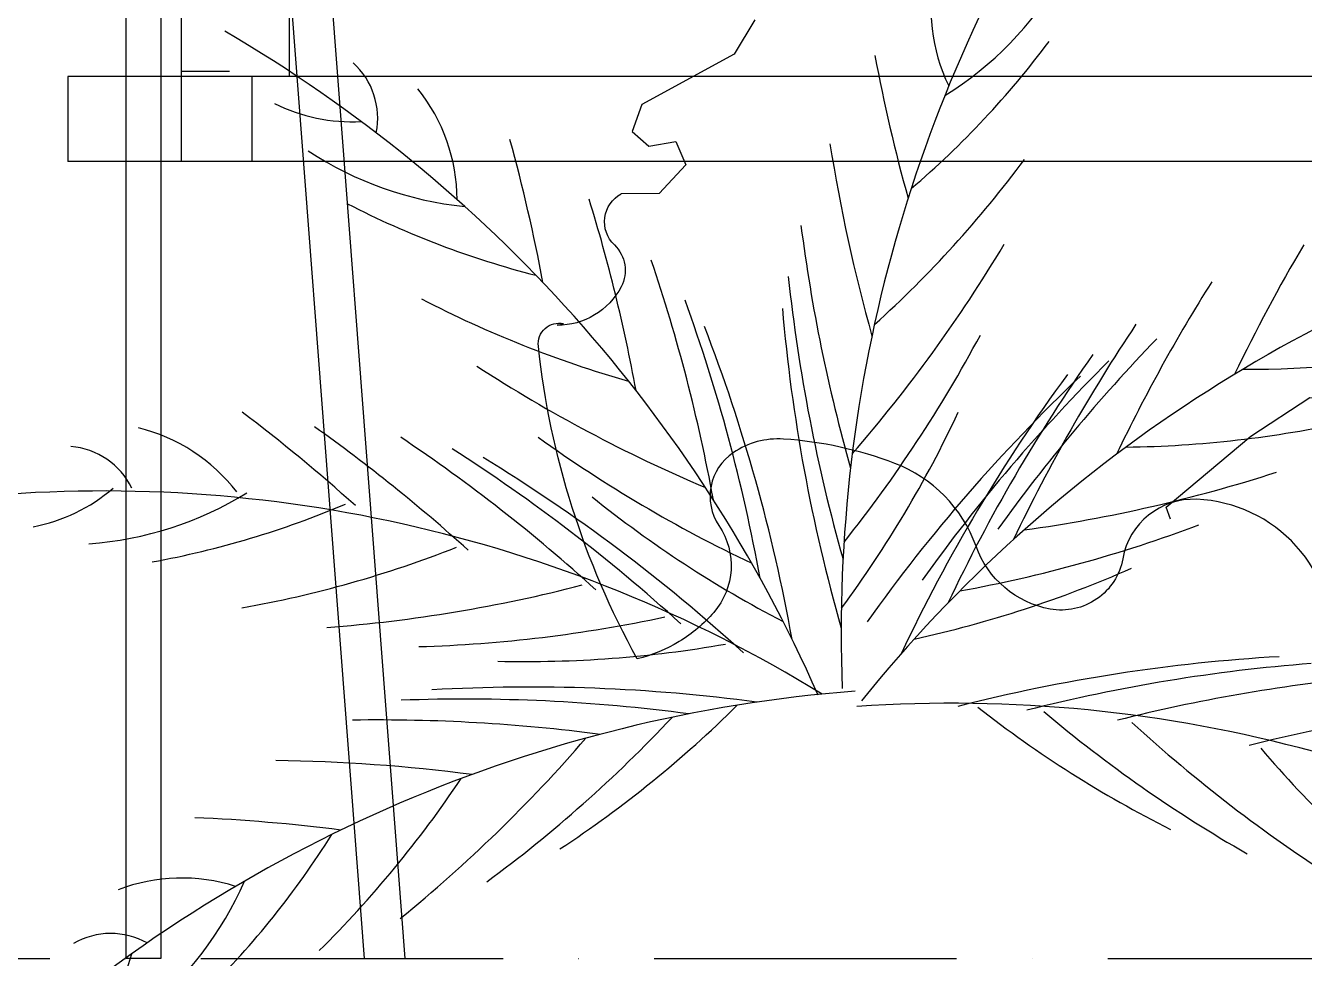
# Model space of a CAD drawing. Header units: millimetres. Extents: x -4760 to 87103, y -23275 to 20441.
# Drawn here: x 38499 to 39261, y -18746 to -18190 of the extents above; entities that cross this region are included whole.
import ezdxf
from ezdxf.xclip import XClip

# ---------------------------------------------------------------- set-up
doc = ezdxf.new("R2010")
doc.units = ezdxf.units.MM
doc.header["$LTSCALE"] = 150
doc.header["$XCLIPFRAME"] = 0
doc.linetypes.add('ACAD_ISO10W100', pattern=[18, 12, -3, 0, -3])
doc.layers.add('ad-Elevation 10', color=8, linetype='Continuous')
doc.layers.add('ad-Grid', color=8, linetype='ACAD_ISO10W100')
doc.layers.add('ad-Landscape', color=7, linetype='Continuous', true_color=0x007f00)

# ---------------------------------------------------------------- blocks, each defined once
blk = doc.blocks.new('zw$38DE')
at = {"layer": 'ad-Grid', "ltscale": 0.1}
blk.add_lwpolyline([(-27431.11, 0), (0, 0)], dxfattribs=at)
blk = doc.blocks.new('A$C8104ddd6')
for p, q in [((1317.47, 835.58), (1317.47, 475)), ((1381.92, 593.07), (1381.92, 525.6)), ((1317.47, 528.77), (1346.37, 528.77)), ((2650, 525.6), (1250, 525.6)), ((1250, 525.6), (1250, 475)), ((1359.64, 525.6), (1359.64, 475)), ((2650, 475), (1250, 475))]:
    blk.add_line(p, q)
blk.add_lwpolyline([(1284.71, 1587.68), (1305.44, 1587.68), (1305.44, 0), (1284.71, 0)], close=True)
blk.add_lwpolyline([(1305.44, 1587.68), (1426.63, 0), (1450.97, 0), (1329.79, 1587.68)])
blk = doc.blocks.new('TR13')
at = {"layer": 'ad-Landscape'}
for centre, radius, start, end in [((2.2744, 0.393), 2.3082, 153.8471, 189.8045), ((-0.3164, 1.3948), 0.5581, 309.4156, 336.9891), ((0.2791, 1.1366), 0.2843, 174.8554, 213.511), ((-1.0751, 1.7792), 1.4514, 318.0291, 330.8083), ((2.5063, 1.8619), 2.7238, 198.1648, 203.115), ((-2.0087, -1.2161), 2.3082, 31.3349, 67.3424), ((2.0045, -1.2161), 2.3082, 112.6576, 148.6651), ((-0.9767, 0.7926), 0.1194, 356.1734, 55.4338), ((-0.9968, 0.6575), 0.2843, 7.6784, 46.334), ((2.4766, 1.6384), 2.7238, 196.5437, 203.1872), ((-1.3752, 1.7365), 1.774, 319.5294, 331.0874), ((-0.9353, 1.0698), 0.2752, 250.8614, 280.7808), ((-3.1505, -0.2634), 2.7238, 18.0744, 23.0247), ((3.1463, -0.2634), 2.7238, 156.9753, 161.9256), ((-0.7187, 1.244), 0.5581, 244.2003, 271.7738), ((-2.0307, 1.689), 2.3907, 326.652, 336.6071), ((-2.9809, -0.412), 2.7238, 18.0023, 24.6457), ((2.4686, 1.4281), 2.7238, 194.9247, 203.2841), ((2.9767, -0.412), 2.7238, 155.3543, 161.9977), ((-0.4009, 2.0329), 1.4514, 250.3811, 263.1603), ((0.3967, 2.0329), 1.4514, 276.8397, 289.6189), ((-2.8365, -0.565), 2.7238, 17.9053, 26.2647), ((2.4741, 1.2861), 2.7238, 193.659, 203.3783), ((2.8323, -0.565), 2.7238, 153.7353, 162.0947), ((2.6161, -0.9976), 2.7238, 143.5319, 151.8914), ((-2.7471, -0.6755), 2.7238, 17.8111, 27.5304), ((2.4839, 1.1804), 2.7238, 192.4951, 203.4746), ((-1.909, 1.3624), 2.194, 329.0112, 339.4033), ((2.5086, -1.0905), 2.7238, 142.2662, 151.9855), ((2.7429, -0.6755), 2.7238, 152.4696, 162.1889), ((-2.6848, -0.7616), 2.7238, 17.7148, 28.6944), ((2.4321, -1.1642), 2.7238, 141.1023, 152.0818), ((2.6806, -0.7616), 2.7238, 151.3056, 162.2852), ((-0.1469, 2.1984), 1.774, 250.102, 261.66), ((0.1427, 2.1984), 1.774, 278.34, 289.898), ((-1.6475, 1.0248), 1.8602, 331.1427, 342.4295), ((0.3776, 2.5943), 2.3907, 244.5823, 254.5374), ((-0.3818, 2.5943), 2.3907, 285.4626, 295.4177), ((0.5011, 2.2684), 2.194, 241.7861, 252.1783), ((-0.5053, 2.2684), 2.194, 287.8217, 298.2139), ((-2.3537, -2.0577), 2.7238, 55.5314, 60.4817), ((-2.1681, -2.1028), 2.7238, 55.4593, 62.1027), ((-1.9603, -2.1364), 2.7238, 55.3623, 63.7217), ((-1.8222, -2.1698), 2.7238, 55.2681, 64.9875), ((-1.7204, -2.2002), 2.7238, 55.1719, 66.1514), ((-1.204, -0.017), 0.2843, 45.1354, 83.791), ((0.5267, 1.8421), 1.8602, 238.7599, 250.0467), ((-0.5309, 1.8421), 1.8602, 289.9533, 301.2401), ((-1.2703, 0.1025), 0.1194, 33.6304, 92.8909), ((-1.34, 0.6178), 0.5581, 281.6573, 309.2309), ((-1.5675, 1.4373), 1.4514, 287.8381, 300.6174), ((-0.9263, -2.0224), 2.1995, 65.9785, 103.9755), ((-1.406, 0.3477), 0.2752, 288.3185, 318.2379), ((-1.5059, 1.6929), 1.774, 287.559, 299.1171), ((1.2007, -2.5326), 2.7238, 100.8618, 111.8414), ((1.3067, -2.5258), 2.7238, 102.0258, 111.7451), ((1.4488, -2.5243), 2.7238, 103.2915, 111.6509), ((-1.3303, 2.3262), 2.3907, 282.0393, 291.9945), ((1.6587, -2.5382), 2.7238, 104.9105, 111.5539), ((-1.0341, 2.1426), 2.194, 279.2432, 289.6353), ((-0.7546, 1.8198), 1.8602, 276.2169, 287.5038), ((0.4668, -2.1809), 2.1995, 63.0377, 101.5351), ((1.5078, 1.8534), 2.194, 237.3779, 247.7701), ((1.8378, 1.9657), 2.3907, 235.0188, 244.9739), ((0.5015, -2.2593), 2.3082, 102.0179, 139.5122), ((1.1629, 1.6016), 1.8602, 239.5095, 250.7963), ((1.8665, 1.3092), 1.774, 227.8962, 239.4542), ((-0.1382, -2.7638), 2.7238, 89.8847, 100.8642), ((-1.6335, 1.0907), 1.8602, 310.9297, 322.2166), ((-0.2392, -2.7967), 2.7238, 89.9809, 99.7003), ((-2.0471, 1.1969), 2.194, 313.956, 324.3481), ((-0.3717, -2.848), 2.7238, 90.0751, 98.4345), ((-2.3952, 1.1791), 2.3907, 316.7521, 326.7073), ((-0.5616, -2.9387), 2.7238, 90.1721, 96.8155), ((-2.1789, 0.5586), 1.774, 322.2718, 333.8299), ((-0.755, -3.0546), 2.7238, 90.2442, 95.1945), ((-2.0991, 0.2661), 1.4514, 322.5509, 335.3302), ((-0.9722, -0.7223), 0.2843, 79.8482, 118.5038), ((-1.4454, -0.278), 0.5581, 316.3701, 343.9437), ((-1.0947, -0.6619), 0.1194, 68.3432, 127.6037), ((-1.3459, -0.5376), 0.2752, 323.0313, 352.9507)]:
    blk.add_arc(centre, radius, start, end, dxfattribs=at)
blk = doc.blocks.new('TR22')
at = {"layer": 'ad-Landscape', "color": 0}
for p, q in [((0.9157, 0.2018), (0.936, 0.1476)), ((0.936, 0.1476), (1.0546, 0.0526)), ((1.0546, 0.0526), (1.0614, 0.012)), ((0.997, 0.0086), (0.9767, -0.0219)), ((1.0343, -0.005), (0.997, 0.0086)), ((1.0614, 0.012), (1.0343, -0.005)), ((0.9767, -0.0219), (1.0072, -0.0694)), ((1.0072, -0.0694), (1.0614, -0.0796)), ((1.119, -0.283), (1.1102, -0.2791))]:
    blk.add_line(p, q, dxfattribs=at)
blk.add_lwpolyline([(0.1976, -0.4025), (0.2064, -0.3867), (0.1042, -0.264), (0.0303, -0.1938), (-0.09, -0.1822), (-0.1616, -0.264), (-0.274, -0.2538), (-0.2638, -0.3151)], dxfattribs=at)
at = {"layer": 'ad-Landscape'}
blk.add_lwpolyline([(-0.0672, -0.5481, -0.199676), (0.0117, -0.4089, -0.201496), (0.165, -0.3676, -0.375294), (0.2553, -0.4709, 0.415016), (0.3456, -0.561, 0.267795), (0.467, -0.4905, -0.219193), (0.6037, -0.3934, -0.074367), (0.768, -0.3871, -0.166396), (0.8359, -0.4192, -0.413544), (0.8377, -0.5267, 0.337297), (0.823, -0.6513, 0.078842), (0.8647, -0.7017, 0.078758), (0.92, -0.7368)], format="xyb", dxfattribs=at)
at = {"layer": 'ad-Landscape', "color": 0}
for centre, radius, start, end in [((1.0321, -0.1156), 0.0464, 303.8444, 50.9538), ((1.0864, -0.1966), 0.0511, 123.8444, 197.2984), ((1.1364, -0.181), 0.1034, 197.2984, 260.2938), ((1.1114, -0.309), 0.03, 343.6844, 92.1624), ((-0.0115, 0.0196), 1.2, 320.9221, 343.6844)]:
    blk.add_arc(centre, radius, start, end, dxfattribs=at)
blk = doc.blocks.new('A$C976671c5')
at = {"layer": 'ad-Landscape', "xscale": -412.459459464915, "yscale": 412.4594594635934, "zscale": 412.4594594634672, "rotation": 349.8482103826396}
blk.add_blockref('TR22', (-645.33, 410.85), dxfattribs=at)
at = {"layer": 'ad-Landscape', "color": 3, "xscale": 371.7714047588048, "yscale": 371.7714047588048, "zscale": 371.7714047588048, "rotation": 352.4468819518883}
blk.add_blockref('TR13', (-950.23, 160.94), dxfattribs=at)
blk = doc.blocks.new('A$Cb14bb14e')
at = {"layer": 'ad-Elevation 10'}
blk.add_blockref('A$C8104ddd6', (-8875, 0), dxfattribs=at)
at = {"layer": 'ad-Landscape'}
blk.add_blockref('A$C976671c5', (-6213.35, 0, 0), dxfattribs=at)

msp = doc.modelspace()

# ---------------------------------------------------------------- block references
ref = msp.add_blockref('zw$38DE', (55089.04, -18746.05))
XClip(ref).set_block_clipping_path([(-25399.0034354958, -2140.6281090206), (349.01197073, 5188.3683916222)])

# ---------------------------------------------------------------- next in the draw order: block references
msp.add_blockref('A$Cb14bb14e', (46149.04, -18746.05))

doc.saveas('drawing.dxf')
